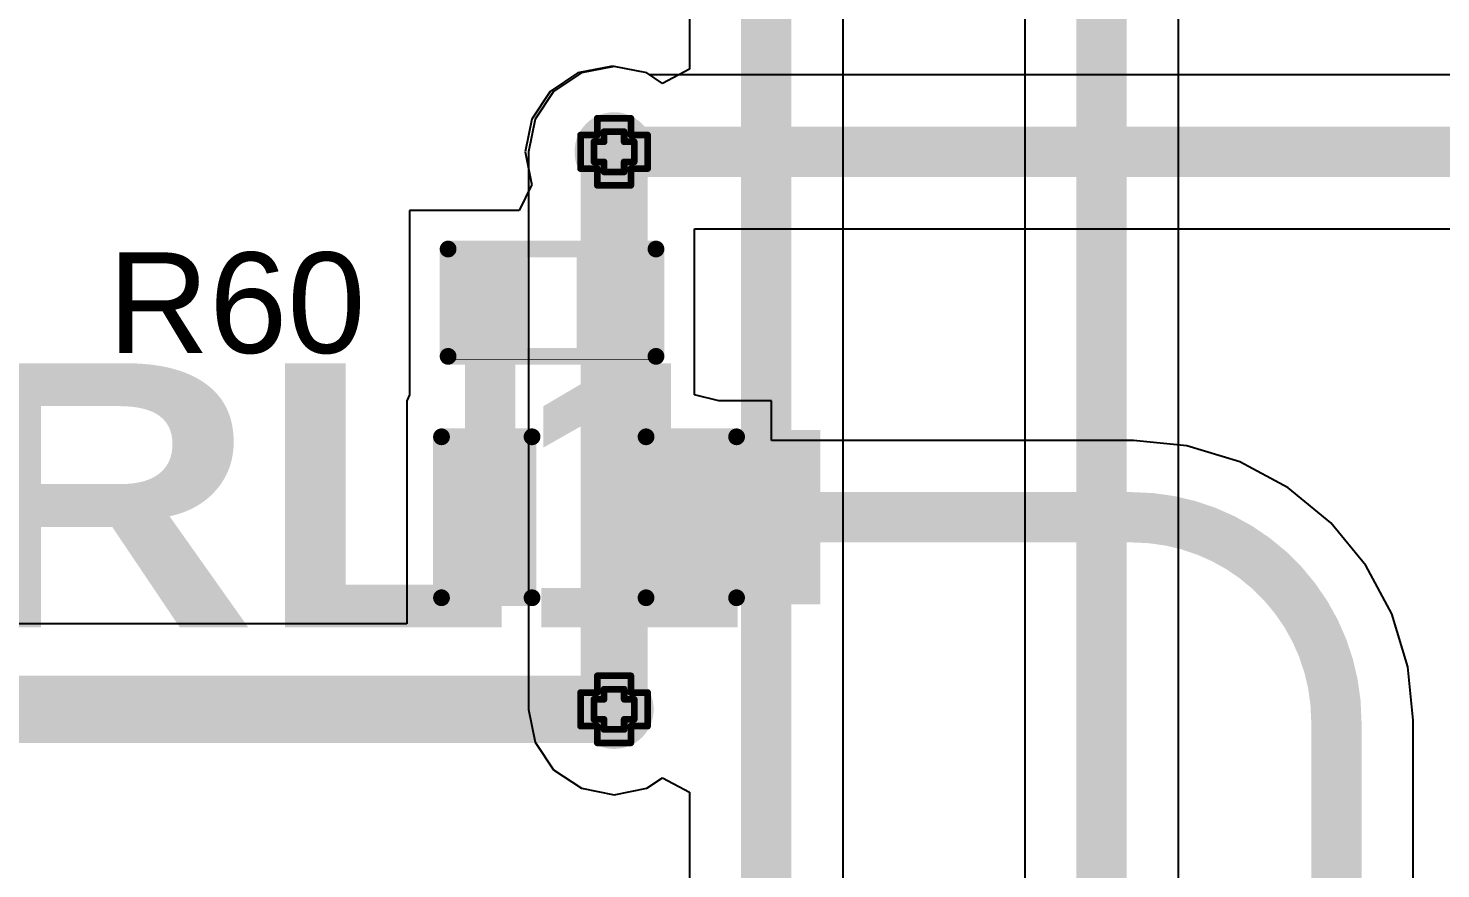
# Model space of a CAD drawing. Header units: inches. Extents: x -3 to 195, y 0 to 199.
# Drawn here: x 1.6813 to 2.1026, y 3.3662 to 3.6169 of the extents above; entities that cross this region are included whole.
import ezdxf

# ---------------------------------------------------------------- set-up
doc = ezdxf.new("R2010")
doc.units = ezdxf.units.IN
doc.header["$MEASUREMENT"] = 0
for name, color, linetype in [('Bottom Layer', 5, 'Continuous'), ('Drill Drawing', 1, 'Continuous'), ('Top Layer', 1, 'Continuous'), ('Top Overlay', 2, 'Continuous'), ('Top Paste', 8, 'Continuous'), ('Top Solder', 216, 'Continuous'), ('Via Holes', 16, 'Continuous')]:
    doc.layers.add(name, color=color, linetype=linetype)
doc.styles.add('Arial', font='', dxfattribs={"height": 0.2})
doc.styles.add('Arial Black_Bold', font='', dxfattribs={"height": 0.2})
doc.styles.get('Arial').set_extended_font_data('Arial')
doc.styles.get('Arial Black_Bold').set_extended_font_data('Arial Black', bold=True)

# ---------------------------------------------------------------- blocks, each defined once
blk = doc.blocks.new('R___0402_48')
at = {"layer": 'Top Layer'}
for points in [[(-0.0275, -0.0125), (-0.0275, 0.0125), (-0.0095, 0.0125), (-0.0095, -0.0125)], [(0.0095, -0.0125), (0.0095, 0.0125), (0.0275, 0.0125), (0.0275, -0.0125)]]:
    blk.add_hatch(color=1, dxfattribs=at).paths.add_polyline_path(points)
at = {"layer": 'Top Paste'}
for points in [[(-0.0275, -0.0125), (-0.0275, 0.0125), (-0.0095, 0.0125), (-0.0095, -0.0125)], [(0.0095, -0.0125), (0.0095, 0.0125), (0.0275, 0.0125), (0.0275, -0.0125)]]:
    blk.add_hatch(color=8, dxfattribs=at).paths.add_polyline_path(points)
at = {"layer": 'Top Solder'}
for points in [[(-0.02966, -0.01467), (-0.02966, 0.01466), (-0.00733, 0.01466), (-0.00733, -0.01467)], [(0.00734, -0.01467), (0.00734, 0.01466), (0.02967, 0.01466), (0.02967, -0.01467)]]:
    blk.add_hatch(color=216, dxfattribs=at).paths.add_polyline_path(points)
at = {"layer": 'Top Overlay'}
for points in [[(-0.031, 0.016, 0.005, 0.005, 0), (0.031, 0.016, 0.005, 0.005, 0)], [(-0.031, -0.016, 0.005, 0.005, 0), (-0.031, 0.016, 0.005, 0.005, 0)], [(0.031, 0.016, 0.005, 0.005, 0), (0.031, -0.016, 0.005, 0.005, 0)], [(-0.031, -0.016, 0.005, 0.005, 0), (0.031, -0.016, 0.005, 0.005, 0)], [(-0.032, -0.017, 0.000127, 0.000127, 0), (0.032, -0.017, 0.000127, 0.000127, 0)]]:
    blk.add_lwpolyline(points, format="xyseb", dxfattribs=at)
for points in [[(-0.03225, 0.016, 0.0025, 0.0025, 1), (-0.02975, 0.016, 0.0025, 0.0025, 1)], [(-0.03225, 0.016, 0.0025, 0.0025, 1), (-0.02975, 0.016, 0.0025, 0.0025, 1)], [(0.02975, 0.016, 0.0025, 0.0025, 1), (0.03225, 0.016, 0.0025, 0.0025, 1)], [(0.02975, 0.016, 0.0025, 0.0025, 1), (0.03225, 0.016, 0.0025, 0.0025, 1)], [(-0.03225, -0.016, 0.0025, 0.0025, 1), (-0.02975, -0.016, 0.0025, 0.0025, 1)], [(-0.03225, -0.016, 0.0025, 0.0025, 1), (-0.02975, -0.016, 0.0025, 0.0025, 1)], [(0.02975, -0.016, 0.0025, 0.0025, 1), (0.03225, -0.016, 0.0025, 0.0025, 1)], [(0.02975, -0.016, 0.0025, 0.0025, 1), (0.03225, -0.016, 0.0025, 0.0025, 1)], [(-0.03203, -0.017, 0.0000635, 0.0000635, 1), (-0.03197, -0.017, 0.0000635, 0.0000635, 1)], [(0.03197, -0.017, 0.0000635, 0.0000635, 1), (0.03203, -0.017, 0.0000635, 0.0000635, 1)]]:
    blk.add_lwpolyline(points, format="xyseb", close=True, dxfattribs=at)
blk = doc.blocks.new('LED_0603_83')
at = {"layer": 'Top Layer'}
for points in [[(-0.03937, 0.01969), (-0.01969, 0.01969), (-0.01969, -0.01968), (-0.03937, -0.01968)], [(0.01969, 0.01969), (0.03937, 0.01969), (0.03937, -0.01968), (0.01969, -0.01968)]]:
    blk.add_hatch(color=1, dxfattribs=at).paths.add_polyline_path(points)
at = {"layer": 'Top Overlay'}
blk.add_hatch(color=2, dxfattribs=at).paths.add_polyline_path([(0.044, -0.026), (0.069, -0.026), (0.069, 0.026), (0.044, 0.026)])
at = {"layer": 'Top Paste'}
for points in [[(-0.03937, 0.01969), (-0.01969, 0.01969), (-0.01969, -0.01968), (-0.03937, -0.01968)], [(0.01969, 0.01969), (0.03937, 0.01969), (0.03937, -0.01968), (0.01969, -0.01968)]]:
    blk.add_hatch(color=8, dxfattribs=at).paths.add_polyline_path(points)
at = {"layer": 'Top Solder'}
for points in [[(-0.04337, 0.02369), (-0.01569, 0.02369), (-0.01569, -0.02368), (-0.04337, -0.02368)], [(0.01569, 0.02369), (0.04337, 0.02369), (0.04337, -0.02368), (0.01569, -0.02368)]]:
    blk.add_hatch(color=216, dxfattribs=at).paths.add_polyline_path(points)
at = {"layer": 'Top Overlay'}
for points in [[(-0.044, -0.024, 0.005, 0.005, 0), (-0.044, 0.024, 0.005, 0.005, 0)], [(-0.044, 0.024, 0.005, 0.005, 0), (-0.017, 0.024, 0.005, 0.005, 0)], [(0.017, 0.024, 0.005, 0.005, 0), (0.044, 0.024, 0.005, 0.005, 0)], [(0.044, -0.024, 0.005, 0.005, 0), (0.044, 0.024, 0.005, 0.005, 0)], [(-0.044, -0.024, 0.005, 0.005, 0), (-0.017, -0.024, 0.005, 0.005, 0)], [(0.017, -0.024, 0.005, 0.005, 0), (0.044, -0.024, 0.005, 0.005, 0)]]:
    blk.add_lwpolyline(points, format="xyseb", dxfattribs=at)
for points in [[(-0.04525, 0.024, 0.0025, 0.0025, 1), (-0.04275, 0.024, 0.0025, 0.0025, 1)], [(-0.04525, 0.024, 0.0025, 0.0025, 1), (-0.04275, 0.024, 0.0025, 0.0025, 1)], [(-0.01825, 0.024, 0.0025, 0.0025, 1), (-0.01575, 0.024, 0.0025, 0.0025, 1)], [(0.01575, 0.024, 0.0025, 0.0025, 1), (0.01825, 0.024, 0.0025, 0.0025, 1)], [(0.04275, 0.024, 0.0025, 0.0025, 1), (0.04525, 0.024, 0.0025, 0.0025, 1)], [(0.04275, 0.024, 0.0025, 0.0025, 1), (0.04525, 0.024, 0.0025, 0.0025, 1)], [(-0.04525, -0.024, 0.0025, 0.0025, 1), (-0.04275, -0.024, 0.0025, 0.0025, 1)], [(-0.04525, -0.024, 0.0025, 0.0025, 1), (-0.04275, -0.024, 0.0025, 0.0025, 1)], [(-0.01825, -0.024, 0.0025, 0.0025, 1), (-0.01575, -0.024, 0.0025, 0.0025, 1)], [(0.01575, -0.024, 0.0025, 0.0025, 1), (0.01825, -0.024, 0.0025, 0.0025, 1)], [(0.04275, -0.024, 0.0025, 0.0025, 1), (0.04525, -0.024, 0.0025, 0.0025, 1)], [(0.04275, -0.024, 0.0025, 0.0025, 1), (0.04525, -0.024, 0.0025, 0.0025, 1)]]:
    blk.add_lwpolyline(points, format="xyseb", close=True, dxfattribs=at)

msp = doc.modelspace()

# ---------------------------------------------------------------- hatches: boundary and pattern name
at = {"layer": 'Bottom Layer'}
h = msp.add_hatch(color=5, dxfattribs=at)
edge = h.paths.add_edge_path()
edge.add_arc((1.85602, 3.58), 0.01181, 0, 360)
h = msp.add_hatch(color=5, dxfattribs=at)
edge = h.paths.add_edge_path()
edge.add_arc((1.85602, 3.41372), 0.01181, 0, 360)
at = {"layer": 'Top Layer'}
h = msp.add_hatch(color=1, dxfattribs=at)
edge = h.paths.add_edge_path()
edge.add_arc((1.85602, 3.58), 0.01181, 0, 360)
h = msp.add_hatch(color=1, dxfattribs=at)
edge = h.paths.add_edge_path()
edge.add_arc((1.85602, 3.41372), 0.01181, 0, 360)
at = {"layer": 'Via Holes'}
h = msp.add_hatch(color=7, dxfattribs=at)
edge = h.paths.add_edge_path()
edge.add_arc((1.85602, 3.58), 0.00591, 0, 360)
h = msp.add_hatch(color=7, dxfattribs=at)
edge = h.paths.add_edge_path()
edge.add_arc((1.85602, 3.41372), 0.00591, 0, 360)

# ---------------------------------------------------------------- linework, layer by layer
at = {"layer": 'Bottom Layer'}
for p, q in [((1.92435, 3.23438), (1.92435, 3.81855)), ((1.87847, 3.70352), (1.87847, 3.60469)), ((1.97847, 3.70002), (1.97847, 3.23438)), ((2.02435, 3.23438), (2.02435, 3.70002)), ((1.84627, 3.60355), (1.838, 3.59802)), ((1.85602, 3.60549), (1.84627, 3.60355)), ((1.86578, 3.60355), (1.85602, 3.60549)), ((1.87047, 3.60041), (1.86578, 3.60355)), ((1.87847, 3.60469), (1.87047, 3.60041)), ((1.838, 3.59802), (1.83247, 3.58975)), ((1.83247, 3.58975), (1.83053, 3.58)), ((1.83053, 3.58), (1.83053, 3.41372)), ((1.83053, 3.41372), (1.83247, 3.40397)), ((1.83247, 3.40397), (1.838, 3.3957)), ((1.838, 3.3957), (1.84627, 3.39017)), ((1.86578, 3.39017), (1.87047, 3.39331)), ((1.87047, 3.39331), (1.87847, 3.38903)), ((1.84627, 3.39017), (1.85602, 3.38823)), ((1.85602, 3.38823), (1.86578, 3.39017)), ((1.87847, 3.38903), (1.87847, 3.23438))]:
    msp.add_line(p, q, dxfattribs=at)
for points in [[(1.90141, 3.19394, 0.015, 0.015, 0), (1.90141, 3.81855, 0.015, 0.015, 0)], [(2.00141, 3.19394, 0.015, 0.015, 0), (2.00141, 3.70002, 0.015, 0.015, 0)], [(1.85602, 3.41372, 0.02, 0.02, 0), (1.85602, 3.58, 0.02, 0.02, 0)]]:
    msp.add_lwpolyline(points, format="xyseb", dxfattribs=at)
for points in [[(1.85102, 3.58, 0.01, 0.01, 1), (1.86102, 3.58, 0.01, 0.01, 1)], [(1.85102, 3.41372, 0.01, 0.01, 1), (1.86102, 3.41372, 0.01, 0.01, 1)]]:
    msp.add_lwpolyline(points, format="xyseb", close=True, dxfattribs=at)
at = {"layer": 'Drill Drawing'}
for points in [[(1.85102, 3.585, 0.002, 0.002, 0), (1.85102, 3.59, 0.002, 0.002, 0)], [(1.85102, 3.59, 0.002, 0.002, 0), (1.86102, 3.59, 0.002, 0.002, 0)], [(1.86102, 3.585, 0.002, 0.002, 0), (1.86102, 3.59, 0.002, 0.002, 0)], [(1.84602, 3.575, 0.002, 0.002, 0), (1.84602, 3.585, 0.002, 0.002, 0)], [(1.84602, 3.585, 0.002, 0.002, 0), (1.85102, 3.585, 0.002, 0.002, 0)], [(1.85302, 3.583, 0.002, 0.002, 0), (1.85302, 3.586, 0.002, 0.002, 0)], [(1.85302, 3.586, 0.002, 0.002, 0), (1.85902, 3.586, 0.002, 0.002, 0)], [(1.85902, 3.583, 0.002, 0.002, 0), (1.85902, 3.586, 0.002, 0.002, 0)], [(1.86102, 3.585, 0.002, 0.002, 0), (1.86602, 3.585, 0.002, 0.002, 0)], [(1.86602, 3.575, 0.002, 0.002, 0), (1.86602, 3.585, 0.002, 0.002, 0)], [(1.85002, 3.577, 0.002, 0.002, 0), (1.85002, 3.583, 0.002, 0.002, 0)], [(1.85002, 3.583, 0.002, 0.002, 0), (1.85302, 3.583, 0.002, 0.002, 0)], [(1.85902, 3.583, 0.002, 0.002, 0), (1.86202, 3.583, 0.002, 0.002, 0)], [(1.86202, 3.577, 0.002, 0.002, 0), (1.86202, 3.583, 0.002, 0.002, 0)], [(1.85002, 3.577, 0.002, 0.002, 0), (1.85302, 3.577, 0.002, 0.002, 0)], [(1.85302, 3.574, 0.002, 0.002, 0), (1.85302, 3.577, 0.002, 0.002, 0)], [(1.85902, 3.577, 0.002, 0.002, 0), (1.86202, 3.577, 0.002, 0.002, 0)], [(1.85902, 3.574, 0.002, 0.002, 0), (1.85902, 3.577, 0.002, 0.002, 0)], [(1.84602, 3.575, 0.002, 0.002, 0), (1.85102, 3.575, 0.002, 0.002, 0)], [(1.85102, 3.57, 0.002, 0.002, 0), (1.85102, 3.575, 0.002, 0.002, 0)], [(1.85302, 3.574, 0.002, 0.002, 0), (1.85902, 3.574, 0.002, 0.002, 0)], [(1.86102, 3.575, 0.002, 0.002, 0), (1.86602, 3.575, 0.002, 0.002, 0)], [(1.86102, 3.57, 0.002, 0.002, 0), (1.86102, 3.575, 0.002, 0.002, 0)], [(1.85102, 3.57, 0.002, 0.002, 0), (1.86102, 3.57, 0.002, 0.002, 0)], [(1.85102, 3.41872, 0.002, 0.002, 0), (1.85102, 3.42372, 0.002, 0.002, 0)], [(1.85102, 3.42372, 0.002, 0.002, 0), (1.86102, 3.42372, 0.002, 0.002, 0)], [(1.85302, 3.41672, 0.002, 0.002, 0), (1.85302, 3.41972, 0.002, 0.002, 0)], [(1.85302, 3.41972, 0.002, 0.002, 0), (1.85902, 3.41972, 0.002, 0.002, 0)], [(1.85902, 3.41672, 0.002, 0.002, 0), (1.85902, 3.41972, 0.002, 0.002, 0)], [(1.86102, 3.41872, 0.002, 0.002, 0), (1.86102, 3.42372, 0.002, 0.002, 0)], [(1.84602, 3.40872, 0.002, 0.002, 0), (1.84602, 3.41872, 0.002, 0.002, 0)], [(1.84602, 3.41872, 0.002, 0.002, 0), (1.85102, 3.41872, 0.002, 0.002, 0)], [(1.85002, 3.41072, 0.002, 0.002, 0), (1.85002, 3.41672, 0.002, 0.002, 0)], [(1.85002, 3.41672, 0.002, 0.002, 0), (1.85302, 3.41672, 0.002, 0.002, 0)], [(1.85902, 3.41672, 0.002, 0.002, 0), (1.86202, 3.41672, 0.002, 0.002, 0)], [(1.86102, 3.41872, 0.002, 0.002, 0), (1.86602, 3.41872, 0.002, 0.002, 0)], [(1.86202, 3.41072, 0.002, 0.002, 0), (1.86202, 3.41672, 0.002, 0.002, 0)], [(1.86602, 3.40872, 0.002, 0.002, 0), (1.86602, 3.41872, 0.002, 0.002, 0)], [(1.84602, 3.40872, 0.002, 0.002, 0), (1.85102, 3.40872, 0.002, 0.002, 0)], [(1.85002, 3.41072, 0.002, 0.002, 0), (1.85302, 3.41072, 0.002, 0.002, 0)], [(1.85102, 3.40372, 0.002, 0.002, 0), (1.85102, 3.40872, 0.002, 0.002, 0)], [(1.85302, 3.40772, 0.002, 0.002, 0), (1.85302, 3.41072, 0.002, 0.002, 0)], [(1.85302, 3.40772, 0.002, 0.002, 0), (1.85902, 3.40772, 0.002, 0.002, 0)], [(1.85902, 3.41072, 0.002, 0.002, 0), (1.86202, 3.41072, 0.002, 0.002, 0)], [(1.85902, 3.40772, 0.002, 0.002, 0), (1.85902, 3.41072, 0.002, 0.002, 0)], [(1.86102, 3.40872, 0.002, 0.002, 0), (1.86602, 3.40872, 0.002, 0.002, 0)], [(1.86102, 3.40372, 0.002, 0.002, 0), (1.86102, 3.40872, 0.002, 0.002, 0)], [(1.85102, 3.40372, 0.002, 0.002, 0), (1.86102, 3.40372, 0.002, 0.002, 0)]]:
    msp.add_lwpolyline(points, format="xyseb", dxfattribs=at)
for points in [[(1.85052, 3.59, 0.001, 0.001, 1), (1.85152, 3.59, 0.001, 0.001, 1)], [(1.85052, 3.59, 0.001, 0.001, 1), (1.85152, 3.59, 0.001, 0.001, 1)], [(1.86052, 3.59, 0.001, 0.001, 1), (1.86152, 3.59, 0.001, 0.001, 1)], [(1.86052, 3.59, 0.001, 0.001, 1), (1.86152, 3.59, 0.001, 0.001, 1)], [(1.84552, 3.585, 0.001, 0.001, 1), (1.84652, 3.585, 0.001, 0.001, 1)], [(1.84552, 3.585, 0.001, 0.001, 1), (1.84652, 3.585, 0.001, 0.001, 1)], [(1.85052, 3.585, 0.001, 0.001, 1), (1.85152, 3.585, 0.001, 0.001, 1)], [(1.85052, 3.585, 0.001, 0.001, 1), (1.85152, 3.585, 0.001, 0.001, 1)], [(1.85252, 3.586, 0.001, 0.001, 1), (1.85352, 3.586, 0.001, 0.001, 1)], [(1.85252, 3.586, 0.001, 0.001, 1), (1.85352, 3.586, 0.001, 0.001, 1)], [(1.85852, 3.586, 0.001, 0.001, 1), (1.85952, 3.586, 0.001, 0.001, 1)], [(1.85852, 3.586, 0.001, 0.001, 1), (1.85952, 3.586, 0.001, 0.001, 1)], [(1.86052, 3.585, 0.001, 0.001, 1), (1.86152, 3.585, 0.001, 0.001, 1)], [(1.86052, 3.585, 0.001, 0.001, 1), (1.86152, 3.585, 0.001, 0.001, 1)], [(1.86552, 3.585, 0.001, 0.001, 1), (1.86652, 3.585, 0.001, 0.001, 1)], [(1.86552, 3.585, 0.001, 0.001, 1), (1.86652, 3.585, 0.001, 0.001, 1)], [(1.84952, 3.583, 0.001, 0.001, 1), (1.85052, 3.583, 0.001, 0.001, 1)], [(1.84952, 3.583, 0.001, 0.001, 1), (1.85052, 3.583, 0.001, 0.001, 1)], [(1.85252, 3.583, 0.001, 0.001, 1), (1.85352, 3.583, 0.001, 0.001, 1)], [(1.85252, 3.583, 0.001, 0.001, 1), (1.85352, 3.583, 0.001, 0.001, 1)], [(1.85852, 3.583, 0.001, 0.001, 1), (1.85952, 3.583, 0.001, 0.001, 1)], [(1.85852, 3.583, 0.001, 0.001, 1), (1.85952, 3.583, 0.001, 0.001, 1)], [(1.86152, 3.583, 0.001, 0.001, 1), (1.86252, 3.583, 0.001, 0.001, 1)], [(1.86152, 3.583, 0.001, 0.001, 1), (1.86252, 3.583, 0.001, 0.001, 1)], [(1.84952, 3.577, 0.001, 0.001, 1), (1.85052, 3.577, 0.001, 0.001, 1)], [(1.84952, 3.577, 0.001, 0.001, 1), (1.85052, 3.577, 0.001, 0.001, 1)], [(1.85252, 3.577, 0.001, 0.001, 1), (1.85352, 3.577, 0.001, 0.001, 1)], [(1.85252, 3.577, 0.001, 0.001, 1), (1.85352, 3.577, 0.001, 0.001, 1)], [(1.85852, 3.577, 0.001, 0.001, 1), (1.85952, 3.577, 0.001, 0.001, 1)], [(1.85852, 3.577, 0.001, 0.001, 1), (1.85952, 3.577, 0.001, 0.001, 1)], [(1.86152, 3.577, 0.001, 0.001, 1), (1.86252, 3.577, 0.001, 0.001, 1)], [(1.86152, 3.577, 0.001, 0.001, 1), (1.86252, 3.577, 0.001, 0.001, 1)], [(1.84552, 3.575, 0.001, 0.001, 1), (1.84652, 3.575, 0.001, 0.001, 1)], [(1.84552, 3.575, 0.001, 0.001, 1), (1.84652, 3.575, 0.001, 0.001, 1)], [(1.85052, 3.575, 0.001, 0.001, 1), (1.85152, 3.575, 0.001, 0.001, 1)], [(1.85052, 3.575, 0.001, 0.001, 1), (1.85152, 3.575, 0.001, 0.001, 1)], [(1.85252, 3.574, 0.001, 0.001, 1), (1.85352, 3.574, 0.001, 0.001, 1)], [(1.85252, 3.574, 0.001, 0.001, 1), (1.85352, 3.574, 0.001, 0.001, 1)], [(1.85852, 3.574, 0.001, 0.001, 1), (1.85952, 3.574, 0.001, 0.001, 1)], [(1.85852, 3.574, 0.001, 0.001, 1), (1.85952, 3.574, 0.001, 0.001, 1)], [(1.86052, 3.575, 0.001, 0.001, 1), (1.86152, 3.575, 0.001, 0.001, 1)], [(1.86052, 3.575, 0.001, 0.001, 1), (1.86152, 3.575, 0.001, 0.001, 1)], [(1.86552, 3.575, 0.001, 0.001, 1), (1.86652, 3.575, 0.001, 0.001, 1)], [(1.86552, 3.575, 0.001, 0.001, 1), (1.86652, 3.575, 0.001, 0.001, 1)], [(1.85052, 3.57, 0.001, 0.001, 1), (1.85152, 3.57, 0.001, 0.001, 1)], [(1.85052, 3.57, 0.001, 0.001, 1), (1.85152, 3.57, 0.001, 0.001, 1)], [(1.86052, 3.57, 0.001, 0.001, 1), (1.86152, 3.57, 0.001, 0.001, 1)], [(1.86052, 3.57, 0.001, 0.001, 1), (1.86152, 3.57, 0.001, 0.001, 1)], [(1.85052, 3.42372, 0.001, 0.001, 1), (1.85152, 3.42372, 0.001, 0.001, 1)], [(1.85052, 3.42372, 0.001, 0.001, 1), (1.85152, 3.42372, 0.001, 0.001, 1)], [(1.85252, 3.41972, 0.001, 0.001, 1), (1.85352, 3.41972, 0.001, 0.001, 1)], [(1.85252, 3.41972, 0.001, 0.001, 1), (1.85352, 3.41972, 0.001, 0.001, 1)], [(1.85852, 3.41972, 0.001, 0.001, 1), (1.85952, 3.41972, 0.001, 0.001, 1)], [(1.85852, 3.41972, 0.001, 0.001, 1), (1.85952, 3.41972, 0.001, 0.001, 1)], [(1.86052, 3.42372, 0.001, 0.001, 1), (1.86152, 3.42372, 0.001, 0.001, 1)], [(1.86052, 3.42372, 0.001, 0.001, 1), (1.86152, 3.42372, 0.001, 0.001, 1)], [(1.84552, 3.41872, 0.001, 0.001, 1), (1.84652, 3.41872, 0.001, 0.001, 1)], [(1.84552, 3.41872, 0.001, 0.001, 1), (1.84652, 3.41872, 0.001, 0.001, 1)], [(1.84952, 3.41672, 0.001, 0.001, 1), (1.85052, 3.41672, 0.001, 0.001, 1)], [(1.84952, 3.41672, 0.001, 0.001, 1), (1.85052, 3.41672, 0.001, 0.001, 1)], [(1.85052, 3.41872, 0.001, 0.001, 1), (1.85152, 3.41872, 0.001, 0.001, 1)], [(1.85052, 3.41872, 0.001, 0.001, 1), (1.85152, 3.41872, 0.001, 0.001, 1)], [(1.85252, 3.41672, 0.001, 0.001, 1), (1.85352, 3.41672, 0.001, 0.001, 1)], [(1.85252, 3.41672, 0.001, 0.001, 1), (1.85352, 3.41672, 0.001, 0.001, 1)], [(1.85852, 3.41672, 0.001, 0.001, 1), (1.85952, 3.41672, 0.001, 0.001, 1)], [(1.85852, 3.41672, 0.001, 0.001, 1), (1.85952, 3.41672, 0.001, 0.001, 1)], [(1.86052, 3.41872, 0.001, 0.001, 1), (1.86152, 3.41872, 0.001, 0.001, 1)], [(1.86052, 3.41872, 0.001, 0.001, 1), (1.86152, 3.41872, 0.001, 0.001, 1)], [(1.86152, 3.41672, 0.001, 0.001, 1), (1.86252, 3.41672, 0.001, 0.001, 1)], [(1.86152, 3.41672, 0.001, 0.001, 1), (1.86252, 3.41672, 0.001, 0.001, 1)], [(1.86552, 3.41872, 0.001, 0.001, 1), (1.86652, 3.41872, 0.001, 0.001, 1)], [(1.86552, 3.41872, 0.001, 0.001, 1), (1.86652, 3.41872, 0.001, 0.001, 1)], [(1.84552, 3.40872, 0.001, 0.001, 1), (1.84652, 3.40872, 0.001, 0.001, 1)], [(1.84552, 3.40872, 0.001, 0.001, 1), (1.84652, 3.40872, 0.001, 0.001, 1)], [(1.84952, 3.41072, 0.001, 0.001, 1), (1.85052, 3.41072, 0.001, 0.001, 1)], [(1.84952, 3.41072, 0.001, 0.001, 1), (1.85052, 3.41072, 0.001, 0.001, 1)], [(1.85052, 3.40872, 0.001, 0.001, 1), (1.85152, 3.40872, 0.001, 0.001, 1)], [(1.85052, 3.40872, 0.001, 0.001, 1), (1.85152, 3.40872, 0.001, 0.001, 1)], [(1.85252, 3.41072, 0.001, 0.001, 1), (1.85352, 3.41072, 0.001, 0.001, 1)], [(1.85252, 3.41072, 0.001, 0.001, 1), (1.85352, 3.41072, 0.001, 0.001, 1)], [(1.85252, 3.40772, 0.001, 0.001, 1), (1.85352, 3.40772, 0.001, 0.001, 1)], [(1.85252, 3.40772, 0.001, 0.001, 1), (1.85352, 3.40772, 0.001, 0.001, 1)], [(1.85852, 3.41072, 0.001, 0.001, 1), (1.85952, 3.41072, 0.001, 0.001, 1)], [(1.85852, 3.41072, 0.001, 0.001, 1), (1.85952, 3.41072, 0.001, 0.001, 1)], [(1.85852, 3.40772, 0.001, 0.001, 1), (1.85952, 3.40772, 0.001, 0.001, 1)], [(1.85852, 3.40772, 0.001, 0.001, 1), (1.85952, 3.40772, 0.001, 0.001, 1)], [(1.86052, 3.40872, 0.001, 0.001, 1), (1.86152, 3.40872, 0.001, 0.001, 1)], [(1.86052, 3.40872, 0.001, 0.001, 1), (1.86152, 3.40872, 0.001, 0.001, 1)], [(1.86152, 3.41072, 0.001, 0.001, 1), (1.86252, 3.41072, 0.001, 0.001, 1)], [(1.86152, 3.41072, 0.001, 0.001, 1), (1.86252, 3.41072, 0.001, 0.001, 1)], [(1.86552, 3.40872, 0.001, 0.001, 1), (1.86652, 3.40872, 0.001, 0.001, 1)], [(1.86552, 3.40872, 0.001, 0.001, 1), (1.86652, 3.40872, 0.001, 0.001, 1)], [(1.85052, 3.40372, 0.001, 0.001, 1), (1.85152, 3.40372, 0.001, 0.001, 1)], [(1.85052, 3.40372, 0.001, 0.001, 1), (1.85152, 3.40372, 0.001, 0.001, 1)], [(1.86052, 3.40372, 0.001, 0.001, 1), (1.86152, 3.40372, 0.001, 0.001, 1)], [(1.86052, 3.40372, 0.001, 0.001, 1), (1.86152, 3.40372, 0.001, 0.001, 1)]]:
    msp.add_lwpolyline(points, format="xyseb", close=True, dxfattribs=at)
at = {"layer": 'Top Layer'}
for p, q in [((1.84525, 3.60355), (1.83698, 3.59802)), ((1.855, 3.60549), (1.84525, 3.60355)), ((1.85602, 3.60549), (1.855, 3.60549)), ((1.86578, 3.60355), (1.85602, 3.60549)), ((1.86669, 3.60294), (1.86578, 3.60355)), ((2.32502, 3.60294), (1.86669, 3.60294)), ((1.83698, 3.59802), (1.83145, 3.58975)), ((1.83145, 3.58975), (1.82951, 3.58)), ((1.82951, 3.58), (1.8314, 3.5705)), ((1.83144, 3.57022), (1.82772, 3.5625)), ((1.8314, 3.5705), (1.83144, 3.57022)), ((1.82772, 3.5625), (1.79502, 3.5625)), ((1.79502, 3.5625), (1.79502, 3.5075)), ((1.88002, 3.5075), (1.88002, 3.55706)), ((1.88002, 3.55706), (2.26402, 3.55706)), ((1.79502, 3.5075), (1.79418, 3.50569)), ((1.79418, 3.50569), (1.79418, 3.50569)), ((1.79418, 3.50569), (1.79418, 3.43921)), ((1.88727, 3.50569), (1.88002, 3.5075)), ((1.90292, 3.50569), (1.88727, 3.50569)), ((1.90292, 3.49394), (1.90292, 3.50569)), ((2.01052, 3.49394), (1.90292, 3.49394)), ((2.01089, 3.49387), (2.01052, 3.49394)), ((2.02687, 3.49229), (2.01089, 3.49387)), ((2.04259, 3.48752), (2.02687, 3.49229)), ((2.05708, 3.47978), (2.04259, 3.48752)), ((2.06979, 3.46935), (2.05708, 3.47978)), ((2.08021, 3.45665), (2.06979, 3.46935)), ((2.08796, 3.44216), (2.08021, 3.45665)), ((2.09273, 3.42644), (2.08796, 3.44216)), ((1.79418, 3.43921), (1.36871, 3.43921)), ((2.0943, 3.41045), (2.09273, 3.42644)), ((2.09437, 3.41008), (2.0943, 3.41045)), ((2.09437, 2.705), (2.09437, 3.41008))]:
    msp.add_line(p, q, dxfattribs=at)
for points in [[(1.855, 3.58, 0.02, 0.02, 0), (1.85602, 3.58, 0.02, 0.02, 0)], [(1.85602, 3.58, 0.015, 0.015, 0), (2.32502, 3.58, 0.015, 0.015, 0)], [(1.85602, 3.535, 0.015, 0.015, 0), (1.85602, 3.58, 0.015, 0.015, 0)], [(1.81902, 3.471, 0.015, 0.015, 0), (1.81902, 3.535, 0.015, 0.015, 0)], [(1.87808, 3.471, 0.015, 0.015, 0), (2.01052, 3.471, 0.015, 0.015, 0)], [(2.01052, 3.471, 0.015, 0.015, -0.414214), (2.07143, 3.41008, 0.015, 0.015, 0)], [(1.34891, 3.41372, 0.02, 0.02, 0), (1.85602, 3.41372, 0.02, 0.02, 0)], [(2.07143, 2.705, 0.015, 0.015, 0), (2.07143, 3.41008, 0.015, 0.015, 0)]]:
    msp.add_lwpolyline(points, format="xyseb", dxfattribs=at)
for points in [[(1.85, 3.58, 0.01, 0.01, 1), (1.86, 3.58, 0.01, 0.01, 1)], [(1.85102, 3.58, 0.01, 0.01, 1), (1.86102, 3.58, 0.01, 0.01, 1)], [(1.85227, 3.58, 0.0075, 0.0075, 1), (1.85977, 3.58, 0.0075, 0.0075, 1)], [(1.85227, 3.58, 0.0075, 0.0075, 1), (1.85977, 3.58, 0.0075, 0.0075, 1)], [(1.81527, 3.535, 0.0075, 0.0075, 1), (1.82277, 3.535, 0.0075, 0.0075, 1)], [(1.85227, 3.535, 0.0075, 0.0075, 1), (1.85977, 3.535, 0.0075, 0.0075, 1)], [(1.81527, 3.471, 0.0075, 0.0075, 1), (1.82277, 3.471, 0.0075, 0.0075, 1)], [(1.87433, 3.471, 0.0075, 0.0075, 1), (1.88183, 3.471, 0.0075, 0.0075, 1)], [(2.00677, 3.471, 0.0075, 0.0075, 1), (2.01427, 3.471, 0.0075, 0.0075, 1)], [(2.00677, 3.471, 0.0075, 0.0075, 1), (2.01427, 3.471, 0.0075, 0.0075, 1)], [(1.85102, 3.41372, 0.01, 0.01, 1), (1.86102, 3.41372, 0.01, 0.01, 1)], [(2.06768, 3.41008, 0.0075, 0.0075, 1), (2.07518, 3.41008, 0.0075, 0.0075, 1)], [(2.06768, 3.41008, 0.0075, 0.0075, 1), (2.07518, 3.41008, 0.0075, 0.0075, 1)]]:
    msp.add_lwpolyline(points, format="xyseb", close=True, dxfattribs=at)

# ---------------------------------------------------------------- block references
for name, p in [('R___0402_48', (1.83752, 3.535)), ('LED_0603_83', (1.84855, 3.471))]:
    msp.add_blockref(name, p)

# ---------------------------------------------------------------- texts
at = {"layer": 'Top Overlay', "style": 'Arial'}
msp.add_text('R60', height=0.03, dxfattribs=at).set_placement((1.70501, 3.52))
at = {"layer": 'Top Overlay', "style": 'Arial Black_Bold'}
msp.add_text('RL1', height=0.07874, rotation=360, dxfattribs=at).set_placement((1.65854, 3.43821))

doc.saveas('drawing.dxf')
